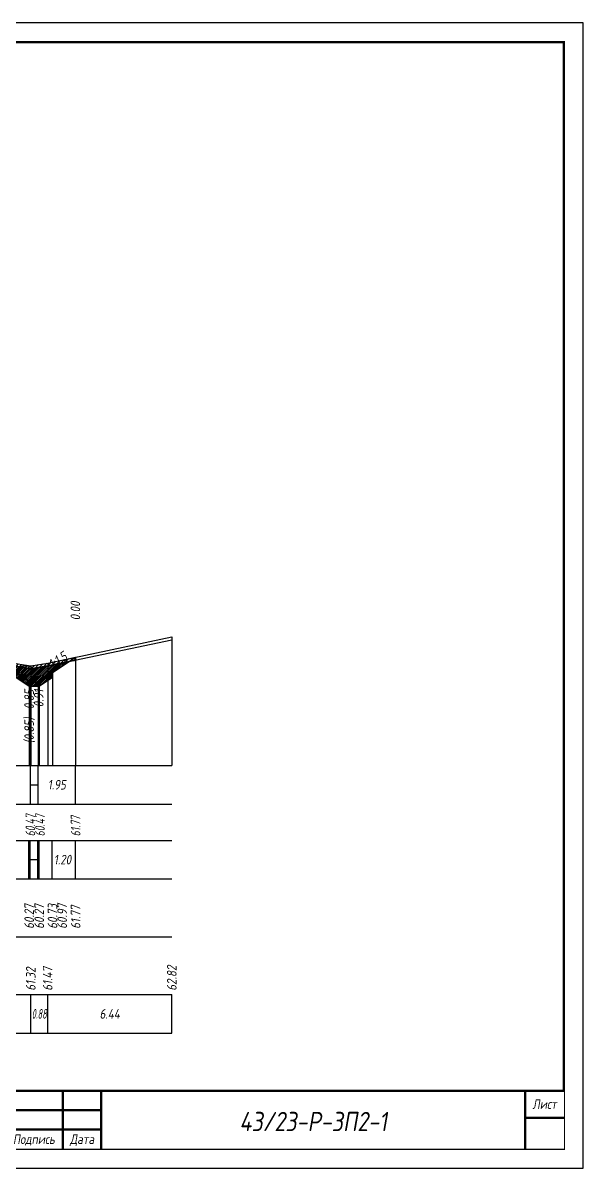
# Model space of a CAD drawing. Extents: x -717 to 1451, y -133302 to 233.
# Drawn here: x 244.6 to 389.9, y -2827.4 to -2530.4 of the extents above; entities that cross this region are included whole.
import ezdxf
from ezdxf.enums import TextEntityAlignment as Align

# ---------------------------------------------------------------- set-up
doc = ezdxf.new("R2010")
doc.units = 0
doc.linetypes.add('штриховая', pattern=[0.75, 0.5, -0.25])
for name, color, linetype in [('Зарамочное оформление', 7, 'Continuous'), ('Интерполированный поперечник', 2, 'Continuous'), ('Код_510', 7, 'Continuous'), ('Код_514', 1, 'Continuous'), ('Код_516', 1, 'Continuous'), ('Контур_0', 7, 'Continuous'), ('Контур_508', 7, 'Continuous'), ('Контур_512', 7, 'Continuous'), ('Контур_513', 7, 'Continuous'), ('Контур_818', 7, 'Continuous'), ('Красный поперечник', 1, 'Continuous'), ('Объём_2663', 7, 'Continuous'), ('Объём_2664', 7, 'Continuous'), ('Рабочие отметки', 7, 'Continuous'), ('Рабочие отметки доп.', 7, 'Continuous'), ('Таблица', 7, 'Continuous'), ('Уклоны проезжей части', 7, 'Continuous'), ('Черный поперечник', 3, 'Continuous')]:
    doc.layers.add(name, color=color, linetype=linetype)
for name, color, linetype, true_color in [('Контур_2570', 7, 'Continuous', 0x80ff00), ('Контур_2583', 3, 'Continuous', 0x00ff00), ('Контур_2584', 3, 'Continuous', 0x00ff00), ('Контур_2736', 4, 'Continuous', 0x00ffff), ('Контур_2741', 4, 'Continuous', 0x00ffff), ('Контур_2742', 4, 'Continuous', 0x00ffff), ('Контур_2743', 4, 'Continuous', 0x00ffff), ('Контур_2744', 7, 'Continuous', 0xa4ffff), ('Контур_2750', 4, 'Continuous', 0x00ffff), ('Контур_2751', 4, 'Continuous', 0x00ffff), ('Контур_2752', 4, 'Continuous', 0x00ffff), ('Контур_707', 4, 'Continuous', 0x00ffff), ('Контур_720', 131, 'Continuous', 0xaaffff), ('Объём_2570', 7, 'Continuous', 0x80ff00), ('Объём_2583', 3, 'Continuous', 0x00ff00), ('Объём_2584', 3, 'Continuous', 0x00ff00), ('Объём_2593', 3, 'Continuous', 0x00ff00), ('Объём_2597', 3, 'Continuous', 0x00ff00), ('Объём_2600', 7, 'Continuous', 0x808000), ('Объём_2620', 2, 'Continuous', 0xffff00)]:
    doc.layers.add(name, color=color, linetype=linetype, true_color=true_color)
doc.styles.add('М', font='romand.shx', dxfattribs={"width": 0.8, "oblique": 10, "height": 2.5})

# ---------------------------------------------------------------- blocks, each defined once
blk = doc.blocks.new('Штамп')
at = {"linetype": 'Continuous'}
blk.add_wipeout([(199.95, -411.25), (384.95, -411.25), (384.95, -426.25), (199.95, -426.25)], dxfattribs=at).dxf.layer = 'Зарамочное оформление'
at = {"layer": 'Зарамочное оформление', "linetype": 'Continuous', "lineweight": -3, "const_width": 0.6, "flags": 128}
for points in [[(199.95, -426.25), (199.95, -411.25), (384.95, -411.25)], [(209.95, -411.25), (209.95, -426.25)], [(219.95, -411.25), (219.95, -426.25)], [(229.95, -411.25), (229.95, -426.25)], [(239.95, -411.25), (239.95, -426.25)], [(254.95, -411.25), (254.95, -426.25)], [(264.95, -411.25), (264.95, -426.25)], [(374.95, -411.25), (374.95, -426.25)], [(199.95, -416.25), (264.95, -416.25)], [(374.95, -418.25), (384.95, -418.25)], [(199.95, -421.25), (264.95, -421.25)]]:
    blk.add_lwpolyline(points, dxfattribs=at)
at = {"linetype": 'Continuous', "insert": (319.95, -419.17), "char_height": 5, "width": 110, "attachment_point": 5, "style": 'М'}
blk.add_mtext('{\\Q10;\\W0.8;43/23-Р-ЗП2-1}', dxfattribs=at)
at = {"layer": 'Зарамочное оформление', "linetype": 'Continuous', "style": 'М', "oblique": 10}
for s, width, p in [('Лист', 0.8, (379.95, -414.66)), ('Изм.', 0.8, (204.95, -423.75)), ('Кол.уч.', 0.7, (214.95, -423.75)), ('Лист', 0.8, (224.95, -423.75)), ('N док.', 0.7, (235.28, -423.75)), ('Подпись', 0.8, (247.45, -423.75)), ('Дата', 0.8, (259.95, -423.75))]:
    blk.add_text(s, height=2.5, dxfattribs=dict(at, width=width)).set_placement(p, align=Align.MIDDLE_CENTER)
blk = doc.blocks.new('шифр')
blk.add_blockref('Штамп', (0, -2456))

msp = doc.modelspace()

# ---------------------------------------------------------------- hatches: boundary and pattern name
at = {"layer": 'Объём_2570'}
h = msp.add_hatch(dxfattribs=at)
h.set_pattern_fill('ANSI31', color=256, scale=0.2)
h.paths.add_polyline_path([(258.287, -2695.673), (251.087, -2697.184), (246.697, -2697.94), (243.31, -2697.365), (225.475, -2694.02), (203.255, -2693.151), (176.778, -2693.411), (175.28, -2693.465), (175.28, -2692.715), (176.778, -2692.661), (203.255, -2692.401), (225.475, -2693.27), (243.31, -2696.615), (246.697, -2697.19), (251.087, -2696.434), (258.287, -2694.923)])
at = {"layer": 'Объём_2600'}
h = msp.add_hatch(dxfattribs=at)
h.set_pattern_fill('HONEY', color=5, scale=0.3)
h.paths.add_polyline_path([(256.646, -2696.018), (258.287, -2694.923), (258.287, -2695.673)])
at = {"layer": 'Объём_2620'}
h = msp.add_hatch(dxfattribs=at)
h.set_pattern_fill('ANSI31', color=2, scale=0.1)
h.paths.add_polyline_path([(252.291, -2700.122), (248.844, -2702.421), (246.239, -2702.421), (242.791, -2700.122), (242.791, -2698.921), (240.49, -2697.387), (242.18, -2697.153), (243.31, -2697.365), (246.697, -2697.94), (251.087, -2697.184), (256.646, -2696.018), (252.291, -2698.921)])

# ---------------------------------------------------------------- linework, layer by layer
at = {"flags": 128}
msp.add_lwpolyline([(-30.054, -2827.421), (389.946, -2827.421), (389.946, -2530.421), (-30.054, -2530.421)], close=True, dxfattribs=at)
at = {"const_width": 0.6, "flags": 128}
msp.add_lwpolyline([(-10.054, -2822.421), (384.946, -2822.421), (384.946, -2535.421), (-10.054, -2535.421)], close=True, dxfattribs=at)
at = {"layer": 'Код_510'}
for p, q in [((246.643, -2792.421), (246.643, -2782.421)), ((251.033, -2792.421), (251.033, -2782.421)), ((283.233, -2792.421), (283.233, -2782.421))]:
    msp.add_line(p, q, dxfattribs=at)
at = {"layer": 'Код_514'}
for p, q in [((246.541, -2733), (246.541, -2723)), ((248.541, -2733), (248.541, -2723)), ((258.287, -2733), (258.287, -2723)), ((246.541, -2728), (248.541, -2728))]:
    msp.add_line(p, q, dxfattribs=at)
at = {"layer": 'Код_516'}
for p, q in [((246.184, -2752.421), (246.184, -2742.421)), ((246.487, -2752.421), (246.487, -2742.421)), ((248.487, -2752.421), (248.487, -2742.421)), ((248.79, -2752.421), (248.79, -2742.421)), ((252.237, -2752.421), (252.237, -2742.421)), ((252.237, -2752.421), (252.237, -2742.421)), ((258.233, -2752.421), (258.233, -2742.421)), ((246.184, -2747.421), (246.487, -2747.421)), ((246.487, -2747.421), (248.487, -2747.421)), ((248.487, -2747.421), (248.79, -2747.421))]:
    msp.add_line(p, q, dxfattribs=at)
at = {"layer": 'Контур_0', "flags": 128}
for points in [[(233.03, -2692.413), (240.49, -2697.387), (240.49, -2697.387), (240.49, -2697.387), (240.49, -2697.387), (240.49, -2697.387), (240.49, -2697.387), (240.49, -2697.387), (240.49, -2697.387), (240.49, -2697.387), (240.49, -2697.387), (240.49, -2697.387), (240.49, -2697.387), (240.49, -2697.387), (240.49, -2697.387), (246.541, -2701.421)], [(240.49, -2697.387), (246.541, -2701.421), (248.541, -2701.421), (258.287, -2694.923), (258.287, -2694.923), (258.287, -2694.923), (258.287, -2694.923), (258.287, -2694.923), (258.287, -2694.923), (258.287, -2694.923), (258.287, -2694.923), (258.287, -2694.923), (258.287, -2694.923), (258.287, -2694.923), (258.287, -2694.923), (258.287, -2694.923)]]:
    msp.add_lwpolyline(points, dxfattribs=at)
at = {"layer": 'Контур_2570', "flags": 128}
msp.add_lwpolyline([(80, -2701.2), (97.821, -2701.027), (98.158, -2701.056), (114.248, -2702.137), (115.331, -2701.747), (125.174, -2698.342), (133.004, -2695.618), (133.83, -2695.571), (150.638, -2694.333), (175.28, -2693.465), (176.159, -2693.434), (176.778, -2693.411), (202.936, -2693.152), (203.255, -2693.151), (216.691, -2693.675), (225.475, -2694.02), (243.31, -2697.365), (246.697, -2697.94), (251.087, -2697.184), (283.287, -2690.429)], dxfattribs=at)
at = {"layer": 'Контур_2583', "flags": 128}
for points in [[(246.541, -2701.421), (242.791, -2698.921), (242.791, -2700.122), (246.239, -2702.421), (246.541, -2702.421), (246.541, -2701.421)], [(252.291, -2700.122), (252.291, -2698.921), (248.541, -2701.421), (248.541, -2702.421), (248.844, -2702.421), (252.291, -2700.122)]]:
    msp.add_lwpolyline(points, dxfattribs=at)
at = {"layer": 'Контур_2584', "flags": 128}
msp.add_lwpolyline([(246.541, -2701.421), (246.541, -2702.421), (248.541, -2702.421), (248.541, -2701.421), (246.541, -2701.421)], dxfattribs=at)
at = {"layer": 'Контур_2736', "flags": 128}
msp.add_lwpolyline([(240.49, -2697.387), (246.541, -2701.421)], dxfattribs=at)
at = {"layer": 'Контур_2741', "flags": 128}
msp.add_lwpolyline([(258.287, -2694.923), (258.287, -2694.923)], dxfattribs=at)
at = {"layer": 'Контур_2742', "flags": 128}
msp.add_lwpolyline([(258.287, -2694.923), (258.287, -2694.923)], dxfattribs=at)
at = {"layer": 'Контур_2743', "flags": 128}
msp.add_lwpolyline([(258.287, -2694.923), (258.287, -2694.923)], dxfattribs=at)
at = {"layer": 'Контур_2744', "flags": 128}
msp.add_lwpolyline([(258.287, -2694.923), (258.287, -2694.923)], dxfattribs=at)
msp.add_lwpolyline([(258.287, -2694.923), (258.287, -2694.923)], dxfattribs=at)
msp.add_lwpolyline([(258.287, -2694.923), (258.287, -2694.923)], dxfattribs=at)
msp.add_lwpolyline([(258.287, -2694.923), (258.287, -2694.923)], dxfattribs=at)
msp.add_lwpolyline([(258.287, -2694.923), (258.287, -2694.923)], dxfattribs=at)
msp.add_lwpolyline([(258.287, -2694.923), (258.287, -2694.923)], dxfattribs=at)
at = {"layer": 'Контур_2750', "flags": 128}
msp.add_lwpolyline([(258.287, -2694.923), (258.287, -2694.923)], dxfattribs=at)
at = {"layer": 'Контур_2751', "flags": 128}
msp.add_lwpolyline([(258.287, -2694.923), (258.287, -2694.923)], dxfattribs=at)
at = {"layer": 'Контур_2752', "flags": 128}
msp.add_lwpolyline([(258.287, -2694.923), (258.287, -2694.923)], dxfattribs=at)
at = {"layer": 'Контур_508', "flags": 128}
msp.add_lwpolyline([(104, -2703), (105, -2702.15), (105, -2700.766), (110.481, -2697.112), (175.28, -2695.168), (240.078, -2697.112), (242.791, -2698.921), (242.791, -2700.122), (246.239, -2702.421), (246.541, -2702.421), (248.541, -2702.421), (248.844, -2702.421), (252.291, -2700.122), (252.291, -2698.921), (258.287, -2694.923)], dxfattribs=at)
at = {"layer": 'Контур_512', "flags": 128}
msp.add_lwpolyline([(104, -2703), (105, -2702.15), (105, -2700.766), (110.481, -2697.112), (175.28, -2695.168), (240.078, -2697.112), (242.791, -2698.921), (242.791, -2700.122), (246.239, -2702.421), (246.541, -2702.421), (248.541, -2702.421), (248.844, -2702.421), (252.291, -2700.122), (252.291, -2698.921), (258.287, -2694.923)], dxfattribs=at)
at = {"layer": 'Контур_513', "flags": 128}
msp.add_lwpolyline([(104, -2703), (105, -2702.15), (105, -2700.766), (110.481, -2697.112), (175.28, -2695.168), (240.078, -2697.112), (242.791, -2698.921), (242.791, -2700.122), (246.239, -2702.421), (246.541, -2702.421), (248.541, -2702.421), (248.844, -2702.421), (252.291, -2700.122), (252.291, -2698.921), (258.287, -2694.923)], dxfattribs=at)
at = {"layer": 'Контур_707', "flags": 128}
msp.add_lwpolyline([(248.541, -2701.421), (258.287, -2694.923)], dxfattribs=at)
at = {"layer": 'Контур_720', "flags": 128}
msp.add_lwpolyline([(246.541, -2701.421), (248.541, -2701.421)], dxfattribs=at)
at = {"layer": 'Контур_818', "flags": 128}
msp.add_lwpolyline([(105, -2701.516), (114.248, -2702.137), (115.331, -2701.747), (125.174, -2698.342), (133.004, -2695.618), (133.83, -2695.571), (150.638, -2694.333), (175.28, -2693.465), (176.159, -2693.434), (176.778, -2693.411), (202.936, -2693.152), (203.255, -2693.151), (216.691, -2693.675), (225.475, -2694.02), (243.31, -2697.365), (246.697, -2697.94), (251.087, -2697.184), (258.287, -2695.673)], dxfattribs=at)
at = {"layer": 'Красный поперечник'}
for p, q in [((233.03, -2692.413), (246.541, -2701.421)), ((248.541, -2701.421), (258.287, -2694.923)), ((258.287, -2694.923), (258.287, -2723)), ((252.291, -2698.921), (252.291, -2723)), ((246.239, -2702.421), (246.239, -2723)), ((246.541, -2701.421), (248.541, -2701.421)), ((246.541, -2702.421), (246.541, -2723)), ((248.541, -2702.421), (248.541, -2723)), ((248.844, -2702.421), (248.844, -2723)), ((252.291, -2700.122), (252.291, -2723))]:
    msp.add_line(p, q, dxfattribs=at)
at = {"layer": 'Объём_2570', "flags": 128}
msp.add_lwpolyline([(258.287, -2695.673), (251.087, -2697.184), (246.697, -2697.94), (243.31, -2697.365), (225.475, -2694.02), (203.255, -2693.151), (176.778, -2693.411), (175.28, -2693.465), (175.28, -2692.715), (176.778, -2692.661), (203.255, -2692.401), (225.475, -2693.27), (243.31, -2696.615), (246.697, -2697.19), (251.087, -2696.434), (258.287, -2694.923), (258.287, -2695.673), (258.287, -2695.673)], dxfattribs=at)
at = {"layer": 'Объём_2583', "flags": 128}
for points in [[(246.541, -2701.421), (242.791, -2698.921), (242.791, -2700.122), (246.239, -2702.421), (246.541, -2702.421), (246.541, -2701.421)], [(252.291, -2700.122), (252.291, -2698.921), (248.541, -2701.421), (248.541, -2702.421), (248.844, -2702.421), (252.291, -2700.122)]]:
    msp.add_lwpolyline(points, dxfattribs=at)
at = {"layer": 'Объём_2584', "flags": 128}
msp.add_lwpolyline([(246.541, -2701.421), (246.541, -2702.421), (248.541, -2702.421), (248.541, -2701.421), (246.541, -2701.421)], dxfattribs=at)
at = {"layer": 'Объём_2593', "flags": 128}
for points in [[(242.791, -2698.921), (246.541, -2701.421)], [(248.541, -2701.421), (252.291, -2698.921)]]:
    msp.add_lwpolyline(points, dxfattribs=at)
at = {"layer": 'Объём_2597', "flags": 128}
msp.add_lwpolyline([(246.541, -2701.421), (248.541, -2701.421)], dxfattribs=at)
at = {"layer": 'Объём_2600', "color": 5, "flags": 128}
msp.add_lwpolyline([(256.646, -2696.018), (258.287, -2694.923), (258.287, -2695.673), (256.646, -2696.018), (256.646, -2696.018)], dxfattribs=at)
at = {"layer": 'Объём_2620', "flags": 128}
msp.add_lwpolyline([(252.291, -2700.122), (248.844, -2702.421), (246.239, -2702.421), (242.791, -2700.122), (242.791, -2698.921), (240.49, -2697.387), (242.18, -2697.153), (243.31, -2697.365), (246.697, -2697.94), (251.087, -2697.184), (256.646, -2696.018), (252.291, -2698.921), (252.291, -2700.122), (252.291, -2700.122)], dxfattribs=at)
at = {"layer": 'Объём_2663', "flags": 128}
for points in [[(248.541, -2701.421), (258.287, -2694.923)], [(240.49, -2697.387), (246.541, -2701.421)]]:
    msp.add_lwpolyline(points, dxfattribs=at)
at = {"layer": 'Объём_2664', "flags": 128}
msp.add_lwpolyline([(246.541, -2701.421), (248.541, -2701.421)], dxfattribs=at)
at = {"layer": 'Таблица'}
for p, q in [((80, -2723), (283.287, -2723)), ((80, -2733), (283.287, -2733)), ((80, -2742.421), (283.287, -2742.421)), ((79.946, -2752.421), (283.233, -2752.421)), ((79.946, -2767.421), (283.233, -2767.421)), ((79.946, -2782.421), (283.233, -2782.421)), ((79.946, -2792.421), (283.233, -2792.421))]:
    msp.add_line(p, q, dxfattribs=at)
at = {"layer": 'Черный поперечник', "color": 7}
for p, q in [((283.287, -2689.679), (283.287, -2723)), ((251.087, -2696.434), (251.087, -2723)), ((246.697, -2697.19), (246.697, -2723))]:
    msp.add_line(p, q, dxfattribs=at)
at = {"layer": 'Черный поперечник', "flags": 128}
msp.add_lwpolyline([(80, -2700.45), (97.821, -2700.277), (98.158, -2700.306), (114.248, -2701.387), (115.331, -2700.997), (125.174, -2697.592), (133.004, -2694.868), (133.83, -2694.821), (150.638, -2693.583), (175.28, -2692.715), (176.159, -2692.684), (176.778, -2692.661), (202.936, -2692.402), (203.255, -2692.401), (216.691, -2692.925), (225.475, -2693.27), (243.31, -2696.615), (246.697, -2697.19), (251.087, -2696.434), (283.287, -2689.679)], dxfattribs=at)

# ---------------------------------------------------------------- texts
at = {"linetype": 'Continuous', "style": 'М', "oblique": 10, "width": 0.8}
msp.add_text('10', height=2.5, dxfattribs=at).set_placement((380.312, -2818.509), align=Align.MIDDLE)
at = {"layer": 'Код_510', "style": 'М', "oblique": 10, "width": 0.8}
for s, p in [('61.32', (246.643, -2781.421)), ('61.47', (251.033, -2781.421)), ('62.82', (283.233, -2781.421))]:
    msp.add_text(s, height=2.5, rotation=90, dxfattribs=at).set_placement(p, align=Align.MIDDLE_LEFT)
at = {"layer": 'Код_510', "style": 'М', "oblique": 10}
for s, width, p in [('0.88', 0.6, (248.838, -2787.421)), ('6.44', 0.8, (267.133, -2787.421))]:
    msp.add_text(s, height=2.5, dxfattribs=dict(at, width=width)).set_placement(p, align=Align.MIDDLE_CENTER)
at = {"layer": 'Код_514', "style": 'М', "oblique": 10, "width": 0.8}
msp.add_text('1.95', height=2.5, dxfattribs=at).set_placement((253.414, -2728), align=Align.MIDDLE_CENTER)
at = {"layer": 'Код_514', "style": 'М', "oblique": 10, "width": 0.7}
for s, p in [('60.47', (246.541, -2741.382)), ('60.47', (249.041, -2741.382)), ('61.77', (258.287, -2741.382))]:
    msp.add_text(s, height=2.5, rotation=90, dxfattribs=at).set_placement(p, align=Align.MIDDLE_LEFT)
at = {"layer": 'Код_516', "style": 'М', "oblique": 10, "width": 0.8}
msp.add_text('1.20', height=2.5, dxfattribs=at).set_placement((254.893, -2747.421), align=Align.MIDDLE_CENTER)
for s, p in [('60.27', (246.239, -2765.371)), ('60.27', (248.844, -2765.371)), ('60.73', (252.291, -2765.371)), ('60.97', (254.791, -2765.371)), ('61.77', (258.287, -2765.371))]:
    msp.add_text(s, height=2.5, rotation=90, dxfattribs=at).set_placement(p, align=Align.MIDDLE_LEFT)
at = {"layer": 'Рабочие отметки', "color": 1, "style": 'М', "oblique": 10, "width": 0.8}
msp.add_text('0.00', height=2.5, rotation=90, dxfattribs=at).set_placement((258.209, -2685.354), align=Align.MIDDLE_LEFT)
for s, p in [('0.85', (246.213, -2703.276)), ('0.91', (248.713, -2703.276))]:
    msp.add_text(s, height=2.5, rotation=90, dxfattribs=at).set_placement(p, align=Align.MIDDLE_RIGHT)
at = {"layer": 'Рабочие отметки доп.', "color": 1, "style": 'М', "oblique": 10, "width": 0.8}
msp.add_text('(0.85)', height=2.5, rotation=90, dxfattribs=at).set_placement((246.213, -2710.576), align=Align.MIDDLE_RIGHT)
at = {"layer": 'Уклоны проезжей части', "color": 1, "style": 'М', "oblique": 10, "width": 0.8}
msp.add_text('1:1.5', height=2.5, rotation=33.69007, dxfattribs=at).set_placement((254.774, -2697.34), align=Align.BOTTOM_CENTER)

# ---------------------------------------------------------------- next in the draw order: block references
msp.add_blockref('шифр', (0, 59.829))

# ---------------------------------------------------------------- next in the draw order: linework, layer by layer
at = {"layer": 'Интерполированный поперечник', "linetype": 'штриховая', "ltscale": 10, "flags": 128}
msp.add_lwpolyline([(114.248, -2701.387), (246.697, -2697.19)], dxfattribs=at)

doc.saveas('drawing.dxf')
